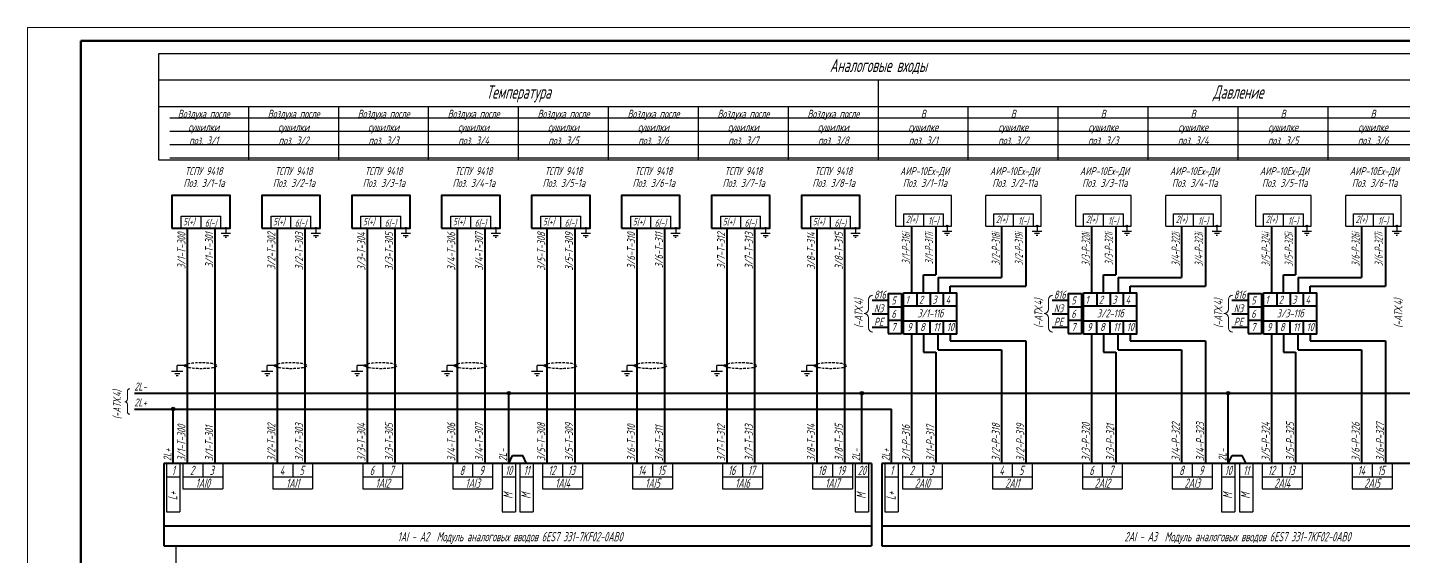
# Model space of a CAD drawing. Header units: millimetres. Extents: x -680 to 9204, y -4430 to 7779.
# Drawn here: x 3794 to 4310, y 1740 to 1939 of the extents above; entities that cross this region are included whole.
import ezdxf
from ezdxf.enums import TextEntityAlignment as Align

# ---------------------------------------------------------------- set-up
doc = ezdxf.new("R2010")
doc.units = ezdxf.units.MM
doc.linetypes.add('невидимая2', pattern=[4.7625, 3.175, -1.5875])
doc.layers.get('Defpoints').update_dxf_attribs({"color": 33})
for name, color, linetype, lineweight in [('Обводка', 6, 'Continuous', 25), ('Текст_КИП', 2, 'Continuous', 25), ('Толст.рамка', 7, 'Continuous', 60), ('Тонк.рамка', 10, 'Continuous', 20), ('Тонкая', 5, 'Continuous', 20)]:
    doc.layers.add(name, color=color, linetype=linetype, lineweight=lineweight)
doc.layers.add('ТЕКСТ', color=2, linetype='Continuous')
doc.styles.add('Simplex', font='simplex.shx', dxfattribs={"width": 0.7, "oblique": 15})

# ---------------------------------------------------------------- blocks, each defined once
blk = doc.blocks.new('Заземление')
for p, q in [((0, 0), (0, -1.99)), ((1.74, -1.99), (-1.77, -1.99)), ((0.92, -2.81), (-0.95, -2.81)), ((0.24, -3.5), (-0.27, -3.5))]:
    blk.add_line(p, q)

msp = doc.modelspace()

# ---------------------------------------------------------------- hatches: boundary and pattern name
for points in [[(3867.693, 1863.441, -1), (3868.393, 1863.441, -1)], [(3901.415, 1863.441, -1), (3902.115, 1863.441, -1)], [(3935.138, 1863.441, -1), (3935.838, 1863.441, -1)], [(3968.86, 1863.441, -1), (3969.56, 1863.441, -1)], [(4002.582, 1863.441, -1), (4003.282, 1863.441, -1)], [(4036.304, 1863.441, -1), (4037.004, 1863.441, -1)], [(4070.027, 1863.441, -1), (4070.727, 1863.441, -1)], [(4103.749, 1863.441, -1), (4104.449, 1863.441, -1)], [(4138.055, 1864.292, -1), (4138.755, 1864.292, -1)], [(4171.777, 1864.292, -1), (4172.477, 1864.292, -1)], [(4205.5, 1864.292, -1), (4206.2, 1864.292, -1)], [(4239.222, 1864.292, -1), (4239.922, 1864.292, -1)], [(4272.944, 1864.292, -1), (4273.644, 1864.292, -1)], [(4306.666, 1864.292, -1), (4307.366, 1864.292, -1)], [(3852.379, 1811.979, -1), (3853.079, 1811.979, -1)], [(3886.101, 1811.979, -1), (3886.801, 1811.979, -1)], [(3919.823, 1811.979, -1), (3920.523, 1811.979, -1)], [(3953.546, 1811.979, -1), (3954.246, 1811.979, -1)], [(3987.268, 1811.979, -1), (3987.968, 1811.979, -1)], [(4020.99, 1811.979, -1), (4021.69, 1811.979, -1)], [(4054.712, 1811.979, -1), (4055.412, 1811.979, -1)], [(4088.435, 1811.979, -1), (4089.135, 1811.979, -1)]]:
    msp.add_hatch(color=256).paths.add_polyline_path(points)
h = msp.add_hatch(color=256)
edge = h.paths.add_edge_path()
edge.add_arc((3974.044, 1801.658), 0.664, 0, 360)
h = msp.add_hatch(color=256)
edge = h.paths.add_edge_path()
edge.add_arc((4106.465, 1801.658), 0.664, 0, 360)
h = msp.add_hatch(color=256)
edge = h.paths.add_edge_path()
edge.add_arc((4243.822, 1801.658), 0.664, 0, 360)
h = msp.add_hatch(color=256)
edge = h.paths.add_edge_path()
edge.add_arc((3848.28, 1795.687), 0.664, 0, 360)

# ---------------------------------------------------------------- linework, layer by layer
at = {"lineweight": 30}
for p, q in [((4045.205, 1889.03), (4045.205, 1909.03)), ((4247.539, 1889.03), (4247.539, 1909.03)), ((4140.019, 1875.802), (4119.254, 1875.802)), ((4119.254, 1864.292), (4119.254, 1875.802)), ((4140.019, 1864.292), (4140.019, 1875.802)), ((4173.741, 1875.802), (4152.976, 1875.802)), ((4152.976, 1864.292), (4152.976, 1875.802)), ((4173.741, 1864.292), (4173.741, 1875.802)), ((4207.463, 1875.802), (4186.699, 1875.802)), ((4186.699, 1864.292), (4186.699, 1875.802)), ((4207.463, 1864.292), (4207.463, 1875.802)), ((4241.186, 1875.802), (4220.421, 1875.802)), ((4220.421, 1864.292), (4220.421, 1875.802)), ((4241.186, 1864.292), (4241.186, 1875.802)), ((4274.908, 1875.802), (4254.143, 1875.802)), ((4254.143, 1864.292), (4254.143, 1875.802)), ((4274.908, 1864.292), (4274.908, 1875.802)), ((4308.63, 1875.802), (4287.865, 1875.802)), ((4287.865, 1864.292), (4287.865, 1875.802)), ((4308.63, 1864.292), (4308.63, 1875.802)), ((3851.233, 1867.971), (3866.171, 1867.971)), ((3851.233, 1863.441), (3851.233, 1867.971)), ((3858.702, 1863.441), (3858.702, 1867.971)), ((3866.171, 1863.441), (3866.171, 1867.971)), ((3884.955, 1867.971), (3899.894, 1867.971)), ((3884.955, 1863.441), (3884.955, 1867.971)), ((3892.425, 1863.441), (3892.425, 1867.971)), ((3899.894, 1863.441), (3899.894, 1867.971)), ((3918.678, 1867.971), (3933.616, 1867.971)), ((3918.678, 1863.441), (3918.678, 1867.971)), ((3926.147, 1863.441), (3926.147, 1867.971)), ((3933.616, 1863.441), (3933.616, 1867.971)), ((3952.4, 1867.971), (3967.338, 1867.971)), ((3952.4, 1863.441), (3952.4, 1867.971)), ((3959.869, 1863.441), (3959.869, 1867.971)), ((3967.338, 1863.441), (3967.338, 1867.971)), ((3986.122, 1867.971), (4001.06, 1867.971)), ((3986.122, 1863.441), (3986.122, 1867.971)), ((3993.591, 1863.441), (3993.591, 1867.971)), ((4001.06, 1863.441), (4001.06, 1867.971)), ((4019.844, 1867.971), (4034.783, 1867.971)), ((4019.844, 1863.441), (4019.844, 1867.971)), ((4027.313, 1863.441), (4027.313, 1867.971)), ((4034.783, 1863.441), (4034.783, 1867.971)), ((4053.567, 1867.971), (4068.505, 1867.971)), ((4053.567, 1863.441), (4053.567, 1867.971)), ((4061.036, 1863.441), (4061.036, 1867.971)), ((4068.505, 1863.441), (4068.505, 1867.971)), ((4087.289, 1867.971), (4102.227, 1867.971)), ((4087.289, 1863.441), (4087.289, 1867.971)), ((4094.758, 1863.441), (4094.758, 1867.971)), ((4102.227, 1863.441), (4102.227, 1867.971)), ((4122.167, 1868.822), (4137.106, 1868.822)), ((4122.167, 1864.292), (4122.167, 1868.822)), ((4129.636, 1864.292), (4129.636, 1868.822)), ((4137.106, 1864.292), (4137.106, 1868.822)), ((4155.89, 1868.822), (4170.828, 1868.822)), ((4155.89, 1864.292), (4155.89, 1868.822)), ((4163.359, 1864.292), (4163.359, 1868.822)), ((4170.828, 1864.292), (4170.828, 1868.822)), ((4189.612, 1868.822), (4204.55, 1868.822)), ((4189.612, 1864.292), (4189.612, 1868.822)), ((4197.081, 1864.292), (4197.081, 1868.822)), ((4204.55, 1864.292), (4204.55, 1868.822)), ((4223.334, 1868.822), (4238.272, 1868.822)), ((4223.334, 1864.292), (4223.334, 1868.822)), ((4230.803, 1864.292), (4230.803, 1868.822)), ((4238.272, 1864.292), (4238.272, 1868.822)), ((4257.056, 1868.822), (4271.995, 1868.822)), ((4257.056, 1864.292), (4257.056, 1868.822)), ((4264.525, 1864.292), (4264.525, 1868.822)), ((4271.995, 1864.292), (4271.995, 1868.822)), ((4290.778, 1868.822), (4305.717, 1868.822)), ((4290.778, 1864.292), (4290.778, 1868.822)), ((4298.248, 1864.292), (4298.248, 1868.822)), ((4305.717, 1864.292), (4305.717, 1868.822)), ((4119.254, 1864.292), (4140.019, 1864.292)), ((4152.976, 1864.292), (4173.741, 1864.292)), ((4186.699, 1864.292), (4207.463, 1864.292)), ((4220.421, 1864.292), (4241.186, 1864.292)), ((4254.143, 1864.292), (4274.908, 1864.292)), ((4287.865, 1864.292), (4308.63, 1864.292)), ((3845.78, 1775.277), (3845.78, 1757.142)), ((3850.78, 1775.277), (3850.78, 1757.142)), ((3851.898, 1775.277), (3851.898, 1765.746)), ((3859.367, 1775.277), (3859.367, 1770.277)), ((3866.836, 1775.277), (3866.836, 1765.746)), ((3885.62, 1775.277), (3885.62, 1765.746)), ((3893.089, 1775.277), (3893.089, 1770.277)), ((3900.558, 1775.277), (3900.558, 1765.746)), ((3919.342, 1775.277), (3919.342, 1765.746)), ((3926.811, 1775.277), (3926.811, 1770.277)), ((3934.28, 1775.277), (3934.28, 1765.746)), ((3953.064, 1775.277), (3953.064, 1765.746)), ((3960.534, 1775.277), (3960.534, 1770.277)), ((3968.003, 1775.277), (3968.003, 1765.746)), ((3971.544, 1775.277), (3971.544, 1757.142)), ((3976.544, 1775.277), (3976.544, 1757.142)), ((3978.245, 1775.277), (3978.245, 1757.142)), ((3983.245, 1775.277), (3983.245, 1757.142)), ((3986.787, 1775.277), (3986.787, 1765.746)), ((3994.256, 1775.277), (3994.256, 1770.277)), ((4001.725, 1775.277), (4001.725, 1765.746)), ((4020.509, 1775.277), (4020.509, 1765.746)), ((4027.978, 1775.277), (4027.978, 1770.277)), ((4035.447, 1775.277), (4035.447, 1765.746)), ((4054.231, 1775.277), (4054.231, 1765.746)), ((4061.7, 1775.277), (4061.7, 1770.277)), ((4069.169, 1775.277), (4069.169, 1765.746)), ((4087.953, 1775.277), (4087.953, 1765.746)), ((4095.422, 1775.277), (4095.422, 1770.277)), ((4102.892, 1775.277), (4102.892, 1765.746)), ((4103.965, 1775.277), (4103.965, 1757.142)), ((4108.965, 1775.277), (4108.965, 1757.142)), ((4115.079, 1775.277), (4115.079, 1757.142)), ((4120.079, 1775.277), (4120.079, 1757.142)), ((4121.676, 1775.277), (4121.676, 1765.746)), ((4129.145, 1775.277), (4129.145, 1770.277)), ((4136.614, 1775.277), (4136.614, 1765.746)), ((4155.398, 1775.277), (4155.398, 1765.746)), ((4162.867, 1775.277), (4162.867, 1770.277)), ((4170.336, 1775.277), (4170.336, 1765.746)), ((4189.12, 1775.277), (4189.12, 1765.746)), ((4196.589, 1775.277), (4196.589, 1770.277)), ((4204.058, 1775.277), (4204.058, 1765.746)), ((4222.842, 1775.277), (4222.842, 1765.746)), ((4230.311, 1775.277), (4230.311, 1770.277)), ((4237.78, 1775.277), (4237.78, 1765.746)), ((4241.322, 1775.277), (4241.322, 1757.142)), ((4246.322, 1775.277), (4246.322, 1757.142)), ((4248.023, 1775.277), (4248.023, 1757.142)), ((4253.023, 1775.277), (4253.023, 1757.142)), ((4256.564, 1775.277), (4256.564, 1765.746)), ((4264.034, 1775.277), (4264.034, 1770.277)), ((4271.503, 1775.277), (4271.503, 1765.746)), ((4290.287, 1775.277), (4290.287, 1765.746)), ((4297.756, 1775.277), (4297.756, 1770.277)), ((4305.225, 1775.277), (4305.225, 1765.746)), ((3845.78, 1770.277), (3850.78, 1770.277)), ((3851.898, 1770.277), (3866.836, 1770.277)), ((3885.62, 1770.277), (3900.558, 1770.277)), ((3919.342, 1770.277), (3934.28, 1770.277)), ((3953.064, 1770.277), (3968.003, 1770.277)), ((3971.544, 1770.277), (3976.544, 1770.277)), ((3978.245, 1770.277), (3983.245, 1770.277)), ((3986.787, 1770.277), (4001.725, 1770.277)), ((4020.509, 1770.277), (4035.447, 1770.277)), ((4054.231, 1770.277), (4069.169, 1770.277)), ((4087.953, 1770.277), (4102.892, 1770.277)), ((4103.965, 1770.277), (4108.965, 1770.277)), ((4115.079, 1770.277), (4120.079, 1770.277)), ((4121.676, 1770.277), (4136.614, 1770.277)), ((4155.398, 1770.277), (4170.336, 1770.277)), ((4189.12, 1770.277), (4204.058, 1770.277)), ((4222.842, 1770.277), (4237.78, 1770.277)), ((4241.322, 1770.277), (4246.322, 1770.277)), ((4248.023, 1770.277), (4253.023, 1770.277)), ((4256.564, 1770.277), (4271.503, 1770.277)), ((4290.287, 1770.277), (4305.225, 1770.277)), ((3851.898, 1765.746), (3866.836, 1765.746)), ((3885.62, 1765.746), (3900.558, 1765.746)), ((3919.342, 1765.746), (3934.28, 1765.746)), ((3953.064, 1765.746), (3968.003, 1765.746)), ((3986.787, 1765.746), (4001.725, 1765.746)), ((4020.509, 1765.746), (4035.447, 1765.746)), ((4054.231, 1765.746), (4069.169, 1765.746)), ((4087.953, 1765.746), (4102.892, 1765.746)), ((4121.676, 1765.746), (4136.614, 1765.746)), ((4155.398, 1765.746), (4170.336, 1765.746)), ((4189.12, 1765.746), (4204.058, 1765.746)), ((4222.842, 1765.746), (4237.78, 1765.746)), ((4256.564, 1765.746), (4271.503, 1765.746)), ((4290.287, 1765.746), (4305.225, 1765.746)), ((3845.78, 1757.142), (3850.78, 1757.142)), ((3971.544, 1757.142), (3976.544, 1757.142)), ((3978.245, 1757.142), (3983.245, 1757.142)), ((4103.965, 1757.142), (4108.965, 1757.142)), ((4115.079, 1757.142), (4120.079, 1757.142)), ((4241.322, 1757.142), (4246.322, 1757.142)), ((4248.023, 1757.142), (4253.023, 1757.142))]:
    msp.add_line(p, q, dxfattribs=at)
at = {"lineweight": 40}
for p, q in [((3853.506, 1863.441), (3853.506, 1775.277)), ((3863.899, 1863.441), (3863.899, 1775.277)), ((3887.228, 1863.441), (3887.228, 1775.277)), ((3897.621, 1863.148), (3897.621, 1775.277)), ((3920.95, 1863.441), (3920.95, 1775.277)), ((3931.343, 1863.148), (3931.343, 1775.277)), ((3954.673, 1863.441), (3954.673, 1775.277)), ((3965.065, 1863.148), (3965.065, 1775.277)), ((3988.395, 1863.441), (3988.395, 1775.277)), ((3998.788, 1863.148), (3998.788, 1775.277)), ((4022.117, 1863.441), (4022.117, 1775.277)), ((4032.51, 1863.148), (4032.51, 1775.277)), ((4055.839, 1863.441), (4055.839, 1775.277)), ((4066.232, 1863.148), (4066.232, 1775.277)), ((4089.562, 1863.441), (4089.562, 1775.277)), ((4099.954, 1863.148), (4099.954, 1775.277)), ((4125.105, 1864.292), (4125.105, 1839.289)), ((4134.168, 1864.292), (4134.168, 1845.974)), ((4158.827, 1864.292), (4158.827, 1845.054)), ((4167.891, 1864.292), (4167.891, 1841.712)), ((4192.549, 1864.292), (4192.549, 1839.289)), ((4201.613, 1864.292), (4201.613, 1845.974)), ((4226.271, 1864.292), (4226.271, 1845.054)), ((4235.335, 1864.292), (4235.335, 1841.712)), ((4259.994, 1864.292), (4259.994, 1839.289)), ((4269.057, 1864.292), (4269.057, 1845.974)), ((4293.716, 1864.292), (4293.716, 1845.054)), ((4302.78, 1864.292), (4302.78, 1841.712)), ((4129.623, 1839.289), (4129.623, 1845.974)), ((4129.623, 1845.974), (4134.168, 1845.974)), ((4135.105, 1845.054), (4135.105, 1839.289)), ((4135.105, 1845.054), (4158.827, 1845.054)), ((4139.623, 1839.289), (4139.623, 1841.712)), ((4139.623, 1841.712), (4167.891, 1841.712)), ((4197.067, 1839.289), (4197.067, 1845.974)), ((4197.067, 1845.974), (4201.613, 1845.974)), ((4202.549, 1845.054), (4202.549, 1839.289)), ((4202.549, 1845.054), (4226.271, 1845.054)), ((4207.067, 1839.289), (4207.067, 1841.712)), ((4207.067, 1841.712), (4235.335, 1841.712)), ((4264.512, 1839.289), (4264.512, 1845.974)), ((4264.512, 1845.974), (4269.057, 1845.974)), ((4269.994, 1845.054), (4269.994, 1839.289)), ((4269.994, 1845.054), (4293.716, 1845.054)), ((4274.512, 1839.289), (4274.512, 1841.712)), ((4274.512, 1841.712), (4302.78, 1841.712)), ((4116.334, 1838.999), (4121.334, 1838.999)), ((4116.334, 1838.999), (4116.334, 1823.999)), ((4121.334, 1838.999), (4121.334, 1823.999)), ((4122.123, 1839.289), (4142.123, 1839.289)), ((4122.123, 1823.709), (4122.123, 1839.289)), ((4127.123, 1839.289), (4127.123, 1834.289)), ((4127.123, 1839.289), (4127.123, 1834.289)), ((4127.123, 1839.289), (4127.123, 1834.289)), ((4132.123, 1839.289), (4132.123, 1834.289)), ((4132.123, 1839.289), (4132.123, 1834.289)), ((4132.123, 1839.289), (4132.123, 1834.289)), ((4132.123, 1839.289), (4132.123, 1834.289)), ((4137.123, 1834.289), (4137.123, 1839.289)), ((4142.123, 1823.709), (4142.123, 1839.289)), ((4183.778, 1838.999), (4188.778, 1838.999)), ((4183.778, 1838.999), (4183.778, 1823.999)), ((4188.778, 1838.999), (4188.778, 1823.999)), ((4189.567, 1839.289), (4209.567, 1839.289)), ((4189.567, 1823.709), (4189.567, 1839.289)), ((4194.567, 1839.289), (4194.567, 1834.289)), ((4194.567, 1839.289), (4194.567, 1834.289)), ((4194.567, 1839.289), (4194.567, 1834.289)), ((4199.567, 1839.289), (4199.567, 1834.289)), ((4199.567, 1839.289), (4199.567, 1834.289)), ((4199.567, 1839.289), (4199.567, 1834.289)), ((4199.567, 1839.289), (4199.567, 1834.289)), ((4204.567, 1834.289), (4204.567, 1839.289)), ((4209.567, 1823.709), (4209.567, 1839.289)), ((4251.223, 1838.999), (4256.223, 1838.999)), ((4251.223, 1838.999), (4251.223, 1823.999)), ((4256.223, 1838.999), (4256.223, 1823.999)), ((4257.012, 1839.289), (4277.012, 1839.289)), ((4257.012, 1823.709), (4257.012, 1839.289)), ((4262.012, 1839.289), (4262.012, 1834.289)), ((4262.012, 1839.289), (4262.012, 1834.289)), ((4262.012, 1839.289), (4262.012, 1834.289)), ((4267.012, 1839.289), (4267.012, 1834.289)), ((4267.012, 1839.289), (4267.012, 1834.289)), ((4267.012, 1839.289), (4267.012, 1834.289)), ((4267.012, 1839.289), (4267.012, 1834.289)), ((4272.012, 1834.289), (4272.012, 1839.289)), ((4277.012, 1823.709), (4277.012, 1839.289)), ((4116.334, 1836.415), (4110.315, 1836.415)), ((4116.334, 1833.999), (4121.334, 1833.999)), ((4132.123, 1834.289), (4122.123, 1834.289)), ((4142.123, 1834.289), (4132.123, 1834.289)), ((4183.778, 1836.415), (4177.759, 1836.415)), ((4183.778, 1833.999), (4188.778, 1833.999)), ((4199.567, 1834.289), (4189.567, 1834.289)), ((4209.567, 1834.289), (4199.567, 1834.289)), ((4251.223, 1836.415), (4245.204, 1836.415)), ((4251.223, 1833.999), (4256.223, 1833.999)), ((4267.012, 1834.289), (4257.012, 1834.289)), ((4277.012, 1834.289), (4267.012, 1834.289)), ((4116.334, 1831.256), (4110.315, 1831.256)), ((4116.334, 1826.256), (4110.315, 1826.256)), ((4116.334, 1828.999), (4121.334, 1828.999)), ((4122.123, 1828.709), (4132.123, 1828.709)), ((4127.123, 1823.709), (4127.123, 1828.709)), ((4127.123, 1823.709), (4127.123, 1828.709)), ((4127.123, 1823.709), (4127.123, 1828.709)), ((4127.123, 1823.709), (4127.123, 1828.709)), ((4132.123, 1823.709), (4132.123, 1828.709)), ((4132.123, 1828.709), (4142.123, 1828.709)), ((4137.123, 1823.709), (4137.123, 1828.709)), ((4183.778, 1831.256), (4177.759, 1831.256)), ((4183.778, 1826.256), (4177.759, 1826.256)), ((4183.778, 1828.999), (4188.778, 1828.999)), ((4189.567, 1828.709), (4199.567, 1828.709)), ((4194.567, 1823.709), (4194.567, 1828.709)), ((4194.567, 1823.709), (4194.567, 1828.709)), ((4194.567, 1823.709), (4194.567, 1828.709)), ((4194.567, 1823.709), (4194.567, 1828.709)), ((4199.567, 1823.709), (4199.567, 1828.709)), ((4199.567, 1828.709), (4209.567, 1828.709)), ((4204.567, 1823.709), (4204.567, 1828.709)), ((4251.223, 1831.256), (4245.204, 1831.256)), ((4251.223, 1826.256), (4245.204, 1826.256)), ((4251.223, 1828.999), (4256.223, 1828.999)), ((4257.012, 1828.709), (4267.012, 1828.709)), ((4262.012, 1823.709), (4262.012, 1828.709)), ((4262.012, 1823.709), (4262.012, 1828.709)), ((4262.012, 1823.709), (4262.012, 1828.709)), ((4262.012, 1823.709), (4262.012, 1828.709)), ((4267.012, 1823.709), (4267.012, 1828.709)), ((4267.012, 1828.709), (4277.012, 1828.709)), ((4272.012, 1823.709), (4272.012, 1828.709)), ((4116.334, 1823.999), (4121.334, 1823.999)), ((4142.123, 1823.709), (4122.123, 1823.709)), ((4125.105, 1823.709), (4125.105, 1775.277)), ((4129.623, 1823.709), (4129.623, 1817.024)), ((4135.105, 1817.943), (4135.105, 1823.709)), ((4139.623, 1823.709), (4139.623, 1821.285)), ((4139.623, 1821.285), (4167.891, 1821.285)), ((4167.891, 1821.285), (4167.891, 1775.277)), ((4183.778, 1823.999), (4188.778, 1823.999)), ((4209.567, 1823.709), (4189.567, 1823.709)), ((4192.549, 1823.709), (4192.549, 1775.277)), ((4197.067, 1823.709), (4197.067, 1817.024)), ((4202.549, 1817.943), (4202.549, 1823.709)), ((4207.067, 1823.709), (4207.067, 1821.285)), ((4207.067, 1821.285), (4235.335, 1821.285)), ((4235.335, 1821.285), (4235.335, 1775.277)), ((4251.223, 1823.999), (4256.223, 1823.999)), ((4277.012, 1823.709), (4257.012, 1823.709)), ((4259.994, 1823.709), (4259.994, 1775.277)), ((4264.512, 1823.709), (4264.512, 1817.024)), ((4269.994, 1817.943), (4269.994, 1823.709)), ((4274.512, 1823.709), (4274.512, 1821.285)), ((4274.512, 1821.285), (4302.78, 1821.285)), ((4302.78, 1821.285), (4302.78, 1775.277)), ((4129.623, 1817.024), (4134.168, 1817.024)), ((4134.168, 1817.024), (4134.168, 1775.277)), ((4135.105, 1817.943), (4158.827, 1817.943)), ((4158.827, 1817.943), (4158.827, 1775.277)), ((4197.067, 1817.024), (4201.613, 1817.024)), ((4201.613, 1817.024), (4201.613, 1775.277)), ((4202.549, 1817.943), (4226.271, 1817.943)), ((4226.271, 1817.943), (4226.271, 1775.277)), ((4264.512, 1817.024), (4269.057, 1817.024)), ((4269.057, 1817.024), (4269.057, 1775.277)), ((4269.994, 1817.943), (4293.716, 1817.943)), ((4293.716, 1817.943), (4293.716, 1775.277)), ((3833.741, 1801.658), (4375.763, 1801.658)), ((3974.044, 1775.277), (3974.044, 1801.658)), ((4106.465, 1775.277), (4106.465, 1801.658)), ((4243.822, 1775.277), (4243.822, 1801.658)), ((3833.741, 1795.687), (4117.579, 1795.687)), ((3848.28, 1775.277), (3848.28, 1795.687)), ((4117.579, 1775.277), (4117.579, 1795.687)), ((4110.082, 1775.277), (3844.707, 1775.277)), ((3844.707, 1775.277), (3844.707, 1744.472)), ((3974.044, 1775.277), (3975.486, 1778.224)), ((3975.486, 1778.224), (3979.303, 1778.224)), ((3980.745, 1775.277), (3979.303, 1778.224)), ((4110.082, 1775.277), (4110.082, 1744.472)), ((4379.86, 1775.277), (4114.005, 1775.277)), ((4114.005, 1775.277), (4114.005, 1744.472)), ((4243.822, 1775.277), (4245.264, 1778.224)), ((4245.264, 1778.224), (4249.081, 1778.224)), ((4250.523, 1775.277), (4249.081, 1778.224)), ((3844.707, 1751.965), (4110.082, 1751.965)), ((4114.005, 1751.965), (4379.86, 1751.965)), ((3844.707, 1744.472), (4110.082, 1744.472)), ((4114.005, 1744.472), (4379.86, 1744.472))]:
    msp.add_line(p, q, dxfattribs=at)
at = {"ltscale": 0.3}
for p, q in [((3852.379, 1811.979), (3849.798, 1811.979)), ((3849.798, 1809.746), (3849.798, 1811.979)), ((3886.101, 1811.979), (3883.52, 1811.979)), ((3883.52, 1809.746), (3883.52, 1811.979)), ((3919.823, 1811.979), (3917.242, 1811.979)), ((3917.242, 1809.746), (3917.242, 1811.979)), ((3953.546, 1811.979), (3950.964, 1811.979)), ((3950.964, 1809.746), (3950.964, 1811.979)), ((3987.268, 1811.979), (3984.687, 1811.979)), ((3984.687, 1809.746), (3984.687, 1811.979)), ((4020.99, 1811.979), (4018.409, 1811.979)), ((4018.409, 1809.746), (4018.409, 1811.979)), ((4054.712, 1811.979), (4052.131, 1811.979)), ((4052.131, 1809.746), (4052.131, 1811.979)), ((4088.435, 1811.979), (4085.853, 1811.979)), ((4085.853, 1809.746), (4085.853, 1811.979))]:
    msp.add_line(p, q, dxfattribs=at)
at = {"color": 0}
for p, q in [((3851.915, 1809.746), (3847.68, 1809.746)), ((3850.726, 1808.92), (3848.87, 1808.92)), ((3850.184, 1808.147), (3849.411, 1808.147)), ((3885.637, 1809.746), (3881.403, 1809.746)), ((3884.448, 1808.92), (3882.592, 1808.92)), ((3883.907, 1808.147), (3883.133, 1808.147)), ((3919.36, 1809.746), (3915.125, 1809.746)), ((3918.17, 1808.92), (3916.314, 1808.92)), ((3917.629, 1808.147), (3916.856, 1808.147)), ((3953.082, 1809.746), (3948.847, 1809.746)), ((3951.892, 1808.92), (3950.037, 1808.92)), ((3951.351, 1808.147), (3950.578, 1808.147)), ((3986.804, 1809.746), (3982.569, 1809.746)), ((3985.614, 1808.92), (3983.759, 1808.92)), ((3985.073, 1808.147), (3984.3, 1808.147)), ((4020.526, 1809.746), (4016.292, 1809.746)), ((4019.337, 1808.92), (4017.481, 1808.92)), ((4018.795, 1808.147), (4018.022, 1808.147)), ((4054.248, 1809.746), (4050.014, 1809.746)), ((4053.059, 1808.92), (4051.203, 1808.92)), ((4052.518, 1808.147), (4051.745, 1808.147)), ((4087.971, 1809.746), (4083.736, 1809.746)), ((4086.781, 1808.92), (4084.926, 1808.92)), ((4086.24, 1808.147), (4085.467, 1808.147))]:
    msp.add_line(p, q, dxfattribs=at)
at = {"lineweight": 40}
for points in [[(3847.748, 1863.441), (3869.657, 1863.441), (3869.657, 1875.802), (3847.748, 1875.802)], [(3881.47, 1863.441), (3903.379, 1863.441), (3903.379, 1875.802), (3881.47, 1875.802)], [(3915.192, 1863.441), (3937.101, 1863.441), (3937.101, 1875.802), (3915.192, 1875.802)], [(3948.914, 1863.441), (3970.824, 1863.441), (3970.824, 1875.802), (3948.914, 1875.802)], [(3982.637, 1863.441), (4004.546, 1863.441), (4004.546, 1875.802), (3982.637, 1875.802)], [(4016.359, 1863.441), (4038.268, 1863.441), (4038.268, 1875.802), (4016.359, 1875.802)], [(4050.081, 1863.441), (4071.99, 1863.441), (4071.99, 1875.802), (4050.081, 1875.802)], [(4083.803, 1863.441), (4105.713, 1863.441), (4105.713, 1875.802), (4083.803, 1875.802)]]:
    msp.add_lwpolyline(points, close=True, dxfattribs=at)
for centre, radius in [((3868.043, 1863.441), 0.35), ((3901.765, 1863.441), 0.35), ((3935.488, 1863.441), 0.35), ((3969.21, 1863.441), 0.35), ((4002.932, 1863.441), 0.35), ((4036.654, 1863.441), 0.35), ((4070.377, 1863.441), 0.35), ((4104.099, 1863.441), 0.35), ((4138.405, 1864.292), 0.35), ((4172.127, 1864.292), 0.35), ((4205.85, 1864.292), 0.35), ((4239.572, 1864.292), 0.35), ((4273.294, 1864.292), 0.35), ((4307.016, 1864.292), 0.35), ((3852.729, 1811.979), 0.35), ((3886.451, 1811.979), 0.35), ((3920.173, 1811.979), 0.35), ((3953.896, 1811.979), 0.35), ((3987.618, 1811.979), 0.35), ((4021.34, 1811.979), 0.35), ((4055.062, 1811.979), 0.35), ((4088.785, 1811.979), 0.35), ((3974.044, 1801.658), 0.664), ((4106.465, 1801.658), 0.664), ((4243.822, 1801.658), 0.664), ((3848.28, 1795.687), 0.664)]:
    msp.add_circle(centre, radius)
at = {"linetype": 'невидимая2', "ltscale": 0.3, "extrusion": (0, 0, -1)}
for centre in [(3858.72, 1811.979), (3892.442, 1811.979), (3926.164, 1811.979), (3959.887, 1811.979), (3993.609, 1811.979), (4027.331, 1811.979), (4061.053, 1811.979), (4094.776, 1811.979)]:
    msp.add_ellipse(centre, major_axis=(-5.991, 0), ratio=0.1735948, dxfattribs=at)
at = {"layer": 'Defpoints'}
for p, q in [((3846.95, 1904.877), (4382.428, 1904.877)), ((3846.95, 1899.877), (4382.428, 1899.877)), ((3846.95, 1894.877), (4382.428, 1894.877)), ((3846.95, 1889.877), (4382.428, 1889.877)), ((3849.223, 1744.472), (3849.223, 1738.071))]:
    msp.add_line(p, q, dxfattribs=at)
at = {"layer": 'Обводка', "lineweight": 30}
for p, q in [((3842.872, 1929.03), (4382.428, 1929.03)), ((3842.872, 1889.03), (3842.872, 1929.03)), ((4382.428, 1919.03), (3842.872, 1919.03)), ((4112.65, 1889.03), (4112.65, 1919.03)), ((4382.428, 1909.03), (3842.872, 1909.03)), ((3876.594, 1889.03), (3876.594, 1909.03)), ((3910.316, 1889.03), (3910.316, 1909.03)), ((3944.039, 1889.03), (3944.039, 1909.03)), ((3977.761, 1889.03), (3977.761, 1909.03)), ((4011.483, 1889.03), (4011.483, 1909.03)), ((4045.205, 1889.03), (4045.205, 1909.03)), ((4078.928, 1889.03), (4078.928, 1909.03)), ((4146.372, 1889.03), (4146.372, 1909.03)), ((4180.094, 1889.03), (4180.094, 1909.03)), ((4213.816, 1889.03), (4213.816, 1909.03)), ((4247.539, 1889.03), (4247.539, 1909.03)), ((4281.261, 1889.03), (4281.261, 1909.03)), ((4382.428, 1889.03), (3842.872, 1889.03))]:
    msp.add_line(p, q, dxfattribs=at)
at = {"layer": 'Толст.рамка'}
for p, q in [((3813.655, 1933.706), (4629.655, 1933.706)), ((3813.655, 1349.706), (3813.655, 1933.706))]:
    msp.add_line(p, q, dxfattribs=at)
at = {"layer": 'Тонк.рамка'}
for p in [(4634.655, 1938.706), (3793.655, 1344.706)]:
    msp.add_line(p, (3793.655, 1938.706), dxfattribs=at)
at = {"layer": 'Тонкая'}
for p, q in [((4108.964, 1833.111), (4108.967, 1836.771)), ((4176.409, 1833.111), (4176.412, 1836.771)), ((4243.853, 1833.111), (4243.856, 1836.771)), ((4108.962, 1826.167), (4108.964, 1829.827)), ((4176.406, 1826.167), (4176.409, 1829.827)), ((4243.85, 1826.167), (4243.853, 1829.827)), ((3831.08, 1799.32), (3831.077, 1801.998)), ((3831.077, 1801.087), (3831.079, 1801.617)), ((3831.08, 1800.37), (3831.082, 1802.404)), ((3831.082, 1794.653), (3831.08, 1797.495))]:
    msp.add_line(p, q, dxfattribs=at)
for centre, radius, start, end in [((4110.609, 1836.77), 1.642, 90, 180), ((4178.054, 1836.77), 1.642, 90, 180), ((4245.498, 1836.77), 1.642, 90, 180), ((4107.322, 1833.111), 1.642, 270, 0), ((4107.322, 1829.826), 1.642, 0, 90), ((4174.766, 1833.111), 1.642, 270, 0), ((4174.766, 1829.826), 1.642, 0, 90), ((4242.211, 1833.111), 1.642, 270, 0), ((4242.211, 1829.826), 1.642, 0, 90), ((4110.604, 1826.167), 1.642, 180, 270), ((4178.048, 1826.167), 1.642, 180, 270), ((4245.493, 1826.167), 1.642, 180, 270), ((3831.994, 1802.403), 0.912, 90, 180), ((3830.168, 1799.32), 0.912, 270, 0), ((3830.168, 1797.495), 0.912, 0, 90), ((3831.991, 1794.653), 0.912, 180, 270)]:
    msp.add_arc(centre, radius, start, end, dxfattribs=at)

# ---------------------------------------------------------------- block references
for p in [(3868.043, 1863.441), (3901.765, 1863.441), (3935.488, 1863.441), (3969.21, 1863.441), (4002.932, 1863.441), (4036.654, 1863.441), (4070.377, 1863.441), (4104.099, 1863.441), (4138.405, 1864.292), (4172.127, 1864.292), (4205.85, 1864.292), (4239.572, 1864.292), (4273.294, 1864.292), (4307.016, 1864.292)]:
    msp.add_blockref('Заземление', p)

# ---------------------------------------------------------------- texts
at = {"layer": 'ТЕКСТ', "color": 1, "lineweight": -2, "style": 'Simplex', "oblique": 15, "width": 0.6}
for s, p in [('2L-', (3833.678, 1802.626)), ('2L+', (3833.678, 1796.656))]:
    msp.add_text(s, height=3, dxfattribs=at).set_placement(p)
at = {"layer": 'ТЕКСТ', "color": 1, "lineweight": 30, "style": 'Simplex', "oblique": 15, "width": 0.6}
msp.add_text('(-АТХ.4)', height=3, rotation=90, dxfattribs=at).set_placement((3828.699, 1797.33), align=Align.CENTER)
at = {"layer": 'ТЕКСТ', "color": 1, "lineweight": -2, "style": 'Simplex', "oblique": 15, "width": 0.6}
msp.add_text('2L+', height=3, rotation=90, dxfattribs=at).set_placement((4116.921, 1776.163))
at = {"layer": 'Текст_КИП', "lineweight": 40, "style": 'Simplex', "oblique": 15, "width": 0.6}
for s, p in [('Аналоговые входы', (4112.65, 1922.015)), ('Температура', (3977.761, 1912.015)), ('Давление', (4247.539, 1912.015))]:
    msp.add_text(s, height=5, dxfattribs=at).set_placement(p, align=Align.CENTER)
at = {"layer": 'Текст_КИП', "style": 'Simplex', "oblique": 15, "width": 0.6}
for s, height, p in [('Воздуха после', 3, (3859.733, 1904.877)), ('Воздуха после', 3, (3893.455, 1904.877)), ('Воздуха после', 3, (3927.177, 1904.877)), ('Воздуха после', 3, (3960.9, 1904.877)), ('Воздуха после', 3, (3994.622, 1904.877)), ('Воздуха после', 3, (4028.344, 1904.877)), ('В', 3, (4129.511, 1904.877)), ('В', 3, (4163.233, 1904.877)), ('В', 3, (4196.955, 1904.877)), ('В', 3, (4230.678, 1904.877)), ('В', 3, (4264.4, 1904.877)), ('В', 3, (4298.122, 1904.877)), ('сушилки', 3, (3859.733, 1899.877)), ('сушилки', 3, (3893.455, 1899.877)), ('сушилки', 3, (3927.177, 1899.877)), ('сушилки', 3, (3960.9, 1899.877)), ('сушилки', 3, (3994.622, 1899.877)), ('сушилки', 3, (4028.344, 1899.877)), ('сушилке', 3, (4129.511, 1899.877)), ('сушилке', 3, (4163.233, 1899.877)), ('сушилке', 3, (4196.955, 1899.877)), ('сушилке', 3, (4230.678, 1899.877)), ('сушилке', 3, (4264.4, 1899.877)), ('сушилке', 3, (4298.122, 1899.877)), ('поз. 3/1', 3, (3859.733, 1894.877)), ('поз. 3/2', 3, (3893.455, 1894.877)), ('поз. 3/3', 3, (3927.177, 1894.877)), ('поз. 3/4', 3, (3960.9, 1894.877)), ('поз. 3/5', 3, (3994.622, 1894.877)), ('поз. 3/6', 3, (4028.344, 1894.877)), ('поз. 3/1', 3, (4129.511, 1894.877)), ('поз. 3/2', 3, (4163.233, 1894.877)), ('поз. 3/3', 3, (4196.955, 1894.877)), ('поз. 3/4', 3, (4230.678, 1894.877)), ('поз. 3/5', 3, (4264.4, 1894.877)), ('поз. 3/6', 3, (4298.122, 1894.877)), ('ТСПУ 9418', 3, (3859.73, 1883.383)), ('ТСПУ 9418', 3, (3893.453, 1883.383)), ('ТСПУ 9418', 3, (3927.175, 1883.383)), ('ТСПУ 9418', 3, (3960.897, 1883.383)), ('ТСПУ 9418', 3, (3994.619, 1883.383)), ('ТСПУ 9418', 3, (4028.342, 1883.383)), ('ТСПУ 9418', 3, (4062.064, 1883.383)), ('ТСПУ 9418', 3, (4095.786, 1883.383)), ('АИР-10Ех-ДИ', 3, (4130, 1883.383)), ('АИР-10Ех-ДИ', 3, (4163.722, 1883.383)), ('АИР-10Ех-ДИ', 3, (4197.445, 1883.383)), ('АИР-10Ех-ДИ', 3, (4231.167, 1883.383)), ('АИР-10Ех-ДИ', 3, (4264.889, 1883.383)), ('АИР-10Ех-ДИ', 3, (4298.611, 1883.383)), ('Поз. 3/1-1а', 3, (3859.842, 1878.954)), ('Поз. 3/2-1а', 3, (3893.564, 1878.954)), ('Поз. 3/3-1а', 3, (3927.286, 1878.954)), ('Поз. 3/4-1а', 3, (3961.009, 1878.954)), ('Поз. 3/5-1а', 3, (3994.731, 1878.954)), ('Поз. 3/6-1а', 3, (4028.453, 1878.954)), ('Поз. 3/7-1а', 3, (4062.175, 1878.954)), ('Поз. 3/8-1а', 3, (4095.898, 1878.954)), ('Поз. 3/1-11а', 3, (4130.112, 1878.954)), ('Поз. 3/2-11а', 3, (4163.834, 1878.954)), ('Поз. 3/3-11а', 3, (4197.556, 1878.954)), ('Поз. 3/4-11а', 3, (4231.278, 1878.954)), ('Поз. 3/5-11а', 3, (4265.001, 1878.954)), ('Поз. 3/6-11а', 3, (4298.723, 1878.954)), ('5(+)', 2.7, (3854.17, 1864.612)), ('5(+)', 2.7, (3887.893, 1864.612)), ('5(+)', 2.7, (3921.615, 1864.612)), ('5(+)', 2.7, (3955.337, 1864.612)), ('5(+)', 2.7, (3989.059, 1864.612)), ('5(+)', 2.7, (4022.782, 1864.612)), ('5(+)', 2.7, (4056.504, 1864.612)), ('5(+)', 2.7, (4090.226, 1864.612)), ('2(+)', 2.7, (4125.105, 1865.462)), ('1(-)', 2.7, (4133.261, 1864.939)), ('2(+)', 2.7, (4158.827, 1865.462)), ('1(-)', 2.7, (4166.983, 1864.939)), ('2(+)', 2.7, (4192.549, 1865.462)), ('1(-)', 2.7, (4200.706, 1864.939)), ('2(+)', 2.7, (4226.271, 1865.462)), ('1(-)', 2.7, (4234.428, 1864.939)), ('2(+)', 2.7, (4259.994, 1865.462)), ('1(-)', 2.7, (4268.15, 1864.939)), ('2(+)', 2.7, (4293.716, 1865.462)), ('1(-)', 2.7, (4301.872, 1864.939)), ('6(-)', 2.7, (3862.327, 1864.088)), ('6(-)', 2.7, (3896.049, 1864.088)), ('6(-)', 2.7, (3929.771, 1864.088)), ('6(-)', 2.7, (3963.494, 1864.088)), ('6(-)', 2.7, (3997.216, 1864.088)), ('6(-)', 2.7, (4030.938, 1864.088)), ('6(-)', 2.7, (4064.66, 1864.088)), ('6(-)', 2.7, (4098.383, 1864.088)), ('3/1-11б', 3, (4132.123, 1830.049)), ('3/2-11б', 3, (4199.567, 1830.049)), ('3/3-11б', 3, (4267.012, 1830.049)), ('1', 3.5, (3848.28, 1770.946)), ('2', 3.5, (3855.324, 1770.946)), ('3', 3.5, (3862.688, 1770.946)), ('4', 3.5, (3889.046, 1770.946)), ('5', 3.5, (3896.41, 1770.946)), ('6', 3.5, (3922.768, 1770.946)), ('7', 3.5, (3930.132, 1770.946)), ('8', 3.5, (3956.491, 1770.946)), ('9', 3.5, (3963.854, 1770.946)), ('10', 3.5, (3974.044, 1770.946)), ('11', 3.5, (3980.745, 1770.946)), ('12', 3.5, (3990.213, 1770.946)), ('13', 3.5, (3997.577, 1770.946)), ('14', 3.5, (4023.935, 1770.946)), ('15', 3.5, (4031.299, 1770.946)), ('16', 3.5, (4057.657, 1770.946)), ('17', 3.5, (4065.021, 1770.946)), ('18', 3.5, (4091.38, 1770.946)), ('19', 3.5, (4098.743, 1770.946)), ('20', 3.5, (4106.465, 1770.946)), ('1', 3.5, (4117.579, 1770.946)), ('2', 3.5, (4125.102, 1770.946)), ('3', 3.5, (4132.466, 1770.946)), ('4', 3.5, (4158.824, 1770.946)), ('5', 3.5, (4166.188, 1770.946)), ('6', 3.5, (4192.546, 1770.946)), ('7', 3.5, (4199.91, 1770.946)), ('8', 3.5, (4226.269, 1770.946)), ('9', 3.5, (4233.632, 1770.946)), ('10', 3.5, (4243.822, 1770.946)), ('11', 3.5, (4250.523, 1770.946)), ('12', 3.5, (4259.991, 1770.946)), ('13', 3.5, (4267.354, 1770.946)), ('14', 3.5, (4293.713, 1770.946)), ('15', 3.5, (4301.077, 1770.946))]:
    msp.add_text(s, height=height, dxfattribs=at).set_placement(p, align=Align.CENTER)
at = {"layer": 'Текст_КИП', "color": 6, "style": 'Simplex', "oblique": 15, "width": 0.6}
for s, p in [('Воздуха после', (4062.066, 1904.877)), ('Воздуха после', (4095.789, 1904.877)), ('сушилки', (4062.066, 1899.877)), ('сушилки', (4095.789, 1899.877)), ('поз. 3/7', (4062.066, 1894.877)), ('поз. 3/8', (4095.789, 1894.877))]:
    msp.add_text(s, height=3, dxfattribs=at).set_placement(p, align=Align.CENTER)
at = {"layer": 'Текст_КИП', "style": 'Simplex', "oblique": 15}
for s, width, p in [('3/1-Т-300', 0.6, (3852.849, 1861.893)), ('3/1-Т-301', 0.6, (3863.241, 1861.893)), ('3/2-Т-302', 0.6, (3886.571, 1861.893)), ('3/2-Т-303', 0.6, (3896.964, 1861.893)), ('3/3-Т-305', 0.6, (3930.686, 1861.893)), ('3/4-Т-306', 0.6, (3954.015, 1861.893)), ('3/4-Т-307', 0.6, (3964.408, 1861.893)), ('3/5-Т-308', 0.6, (3987.738, 1861.893)), ('3/5-Т-309', 0.6, (3998.13, 1861.893)), ('3/6-Т-310', 0.6, (4021.46, 1861.893)), ('3/6-Т-311', 0.6, (4031.853, 1861.893)), ('3/7-Т-312', 0.6, (4055.182, 1861.893)), ('3/7-Т-313', 0.6, (4065.575, 1861.893)), ('3/8-Т-315', 0.6, (4099.297, 1861.893)), ('3/1-Р-316i', 0.5, (4124.447, 1861.893)), ('3/1-Р-317i', 0.5, (4133.091, 1861.893)), ('3/2-Р-318i', 0.5, (4158.17, 1861.893)), ('3/2-Р-319i', 0.5, (4166.814, 1861.893)), ('3/3-Р-320i', 0.5, (4191.892, 1861.893)), ('3/3-Р-321i', 0.5, (4200.536, 1861.893)), ('3/4-Р-322i', 0.5, (4225.614, 1861.893)), ('3/4-Р-323i', 0.5, (4234.258, 1861.893)), ('3/5-Р-324i', 0.5, (4259.336, 1861.893)), ('3/5-Р-325i', 0.5, (4267.98, 1861.893)), ('3/6-Р-326i', 0.5, (4293.058, 1861.893)), ('3/6-Р-327i', 0.5, (4301.702, 1861.893)), ('3/3-Т-304', 0.6, (3920.293, 1861.893)), ('3/8-Т-314', 0.6, (4088.904, 1861.893))]:
    msp.add_text(s, height=3, rotation=90, dxfattribs=dict(at, width=width)).set_placement(p, align=Align.RIGHT)
at = {"layer": 'Текст_КИП', "color": 1, "style": 'Simplex', "oblique": 15, "width": 0.6}
for p in [(4106.741, 1831.596), (4174.185, 1831.596), (4241.629, 1831.596), (4309.074, 1831.596)]:
    msp.add_text('(-АТХ.4)', height=3, rotation=90, dxfattribs=at).set_placement(p, align=Align.CENTER)
at = {"layer": 'Текст_КИП', "color": 2, "style": 'Simplex', "oblique": 15, "width": 0.6}
for s, p in [('816', (4111.007, 1837.073)), ('5', (4117.53, 1834.89)), ('1', (4122.873, 1835.18)), ('2', (4127.873, 1835.18)), ('3', (4132.873, 1835.18)), ('4', (4137.873, 1835.18)), ('816', (4178.452, 1837.073)), ('5', (4184.974, 1834.89)), ('1', (4190.318, 1835.18)), ('2', (4195.318, 1835.18)), ('3', (4200.318, 1835.18)), ('4', (4205.318, 1835.18)), ('816', (4245.896, 1837.073)), ('5', (4252.419, 1834.89)), ('1', (4257.762, 1835.18)), ('2', (4262.762, 1835.18)), ('3', (4267.762, 1835.18)), ('4', (4272.762, 1835.18)), ('N3', (4111.007, 1831.913)), ('6', (4117.53, 1829.89)), ('N3', (4178.452, 1831.913)), ('6', (4184.974, 1829.89)), ('N3', (4245.896, 1831.913)), ('6', (4252.419, 1829.89)), ('7', (4117.53, 1824.89)), ('9', (4123.433, 1824.948)), ('8', (4128.302, 1824.948)), ('11', (4133.302, 1824.948)), ('10', (4138.302, 1824.948)), ('7', (4184.974, 1824.89)), ('9', (4190.878, 1824.948)), ('8', (4195.746, 1824.948)), ('11', (4200.746, 1824.948)), ('10', (4205.746, 1824.948)), ('7', (4252.419, 1824.89)), ('9', (4258.322, 1824.948)), ('8', (4263.191, 1824.948)), ('11', (4268.191, 1824.948)), ('10', (4273.191, 1824.948))]:
    msp.add_text(s, height=3, dxfattribs=at).set_placement(p)
at = {"layer": 'Текст_КИП', "style": 'Simplex', "oblique": 15, "width": 0.6}
for p in [(4111.007, 1826.913), (4178.452, 1826.913), (4245.896, 1826.913)]:
    msp.add_text('РЕ', height=3, dxfattribs=at).set_placement(p)
for s, p in [('3/1-Т-300', (3852.849, 1776.163)), ('3/1-Т-301', (3863.241, 1776.163)), ('3/2-Т-302', (3886.571, 1776.163)), ('3/2-Т-303', (3896.964, 1776.163)), ('3/3-Т-304', (3920.293, 1776.163)), ('3/3-Т-305', (3930.686, 1776.163)), ('3/4-Т-306', (3954.015, 1776.163)), ('3/4-Т-307', (3964.408, 1776.163)), ('3/5-Т-308', (3987.738, 1776.163)), ('3/5-Т-309', (3998.13, 1776.163)), ('3/6-Т-310', (4021.46, 1776.163)), ('3/6-Т-311', (4031.853, 1776.163)), ('3/7-Т-312', (4055.182, 1776.163)), ('3/7-Т-313', (4065.575, 1776.163)), ('3/8-Т-314', (4088.904, 1776.163)), ('3/8-Т-315', (4099.297, 1776.163)), ('3/1-P-316', (4124.459, 1776.163)), ('3/1-Р-317', (4133.612, 1776.163)), ('3/2-P-318', (4158.181, 1776.163)), ('3/2-Р-319', (4167.334, 1776.163)), ('3/3-P-320', (4191.903, 1776.163)), ('3/3-Р-321', (4201.057, 1776.163)), ('3/4-P-322', (4225.625, 1776.163)), ('3/4-Р-323', (4234.779, 1776.163)), ('3/5-P-324', (4259.348, 1776.163)), ('3/5-Р-325', (4268.501, 1776.163)), ('3/6-P-326', (4293.07, 1776.163)), ('3/6-Р-327', (4302.223, 1776.163))]:
    msp.add_text(s, height=3, rotation=90, dxfattribs=at).set_placement(p)
at = {"layer": 'Текст_КИП', "color": 1, "style": 'Simplex', "oblique": 15, "width": 0.6}
for s, p in [('2L+', (3847.623, 1776.163)), ('2L-', (3973.387, 1776.163)), ('2L-', (4105.808, 1776.163)), ('2L-', (4243.165, 1776.163))]:
    msp.add_text(s, height=3, rotation=90, dxfattribs=at).set_placement(p)
at = {"layer": 'Текст_КИП', "lineweight": -3, "style": 'Simplex', "oblique": 15, "width": 0.6}
for s, p in [('1AI0', (3859.367, 1766.171)), ('1AI1', (3893.089, 1766.171)), ('1AI2', (3926.811, 1766.171)), ('1AI3', (3960.534, 1766.171)), ('1AI4', (3994.256, 1766.171)), ('1AI5', (4027.978, 1766.171)), ('1AI6', (4061.7, 1766.171)), ('1AI7', (4095.422, 1766.171)), ('2AI0', (4129.145, 1766.171)), ('2AI1', (4162.867, 1766.171)), ('2AI2', (4196.589, 1766.171)), ('2AI3', (4230.311, 1766.171)), ('2AI4', (4264.034, 1766.171)), ('2AI5', (4297.756, 1766.171))]:
    msp.add_text(s, height=3.5, dxfattribs=at).set_placement(p, align=Align.CENTER)
for s, p in [('L+', (3849.78, 1763.115)), ('М', (3975.544, 1763.115)), ('М', (3982.245, 1763.115)), ('М', (4107.965, 1763.115)), ('L+', (4119.079, 1763.115)), ('М', (4245.322, 1763.115)), ('М', (4252.023, 1763.115))]:
    msp.add_text(s, height=3.5, rotation=90, dxfattribs=at).set_placement(p, align=Align.CENTER)
at = {"layer": 'Текст_КИП', "lineweight": 30, "style": 'Simplex', "oblique": 15, "width": 0.6}
for s, p in [('1АI - А2  Модуль аналоговых вводов 6ES7 331-7KF02-0АВ0', (3974.585, 1746.085)), ('2АI - А3  Модуль аналоговых вводов 6ES7 331-7KF02-0АВ0', (4247.299, 1746.085))]:
    msp.add_text(s, height=3.5, dxfattribs=at).set_placement(p, align=Align.CENTER)

doc.saveas('drawing.dxf')
